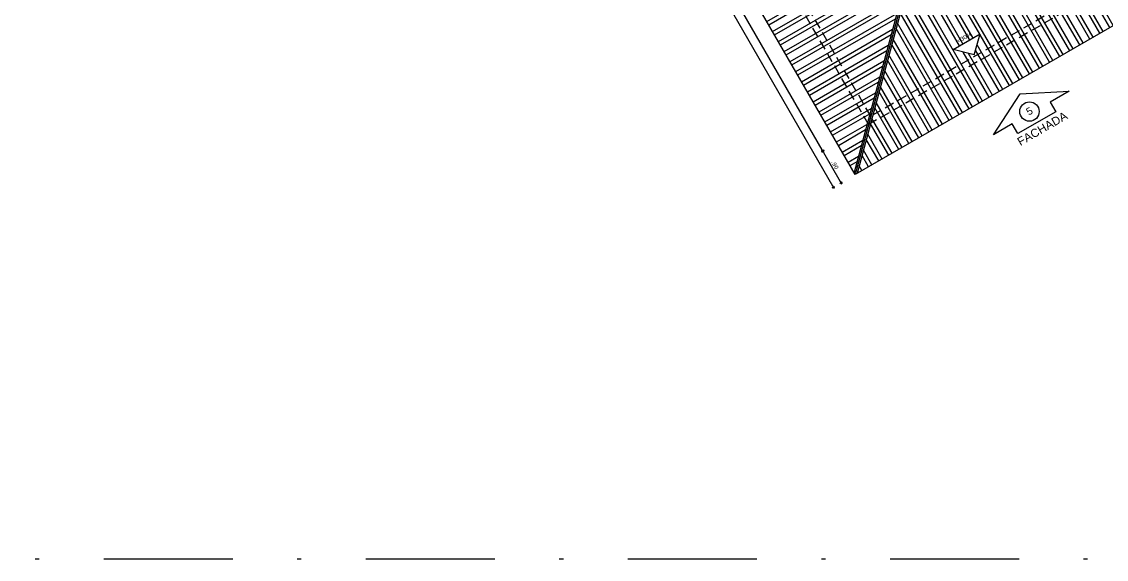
# Model space of a CAD drawing. Extents: x 249 to 354, y 55 to 132.
# Drawn here: x 283.98 to 310.67, y 54.53 to 67.77 of the extents above; entities that cross this region are included whole.
import ezdxf

# ---------------------------------------------------------------- set-up
doc = ezdxf.new("R2010")
doc.units = 0
doc.header["$LTSCALE"] = 0.005
doc.header["$PDMODE"] = 3
doc.linetypes.add('DASHDOT', pattern=[25.4, 12.7, -6.35, 0, -6.35])
doc.linetypes.add('HIDDEN', pattern=[9.525, 6.35, -3.175])
doc.layers.get('0').update_dxf_attribs({"linetype": 'CONTINUOUS'})
doc.layers.get('Defpoints').update_dxf_attribs({"linetype": 'CONTINUOUS'})
for name, color, linetype in [('02', 2, 'CONTINUOUS'), ('A-PISOS-NIVEL', 1, 'CONTINUOUS'), ('A-PROJCOBERTURA', 7, 'HIDDEN'), ('ARQ-CTA-1_075', 1, 'CONTINUOUS'), ('ARQ-SMB-1_100', 1, 'CONTINUOUS'), ('ARQ-TXT-1_050', 2, 'CONTINUOUS')]:
    doc.layers.add(name, color=color, linetype=linetype)
doc.styles.add('A20', font='arial.ttf', dxfattribs={"height": 0.2})
doc.styles.add('A26', font='arial.ttf', dxfattribs={"height": 0.26})
doc.styles.add('ESC-50-A20', font='arial.ttf', dxfattribs={"height": 0.1})
doc.styles.add('FNDE Text Cota 0075', font='verdana.ttf', dxfattribs={"height": 0.1})
doc.dimstyles.new('FNDE 1-075', dxfattribs={"dimscale": 2.5, "dimtxt": 0.1, "dimasz": 0.015, "dimexe": 0.15, "dimexo": 0.15, "dimgap": 0.015, "dimtad": 1, "dimzin": 4, "dimdsep": 46, "dimtxsty": 'FNDE Text Cota 0075', "dimblk": 'tic', "dimcen": 0.025, "dimdle": 0.15, "dimse1": 1, "dimse2": 1, "dimclrd": 251, "dimclre": 251, "dimclrt": 256, "dimaunit": 1, "dimadec": 3, "dimazin": 0, "dimtfac": 1, "dimtix": 1, "dimtmove": 2, "dimatfit": 3, "dimldrblk": 'DOTSMALL', "dimfxl": 0.15, "dimtvp": 1, "dimtolj": 1, "dimtzin": 0, "dimarcsym": 0})

# ---------------------------------------------------------------- blocks, each defined once
blk = doc.blocks.new('tic')
at = {"color": 251}
for p, q in [((-1, 0), (1, 0)), ((0, -1), (0, 1))]:
    blk.add_line(p, q, dxfattribs=at)
blk.add_line((-0.6, -0.6), (0.6, 0.6))
blk = doc.blocks.new('*D13')
at = {"layer": 'ARQ-CTA-1_075', "color": 251, "lineweight": -2, "transparency": 16777216}
blk.add_line((295.836, 78.195), (303.673, 64.62), dxfattribs=at)
at = {"layer": 'Defpoints', "color": 0, "transparency": 16777216}
for p in [(296.167, 78.429), (304.042, 64.789), (303.692, 64.587)]:
    blk.add_point(p, dxfattribs=at)
at = {"layer": 'ARQ-CTA-1_075', "color": 251, "lineweight": -2, "transparency": 16777216, "xscale": 0.0375, "yscale": 0.0375, "zscale": 0.0375}
for p, rotation in [((295.817, 78.227), 119.9999955986726), ((303.692, 64.587), 299.9999955986726)]:
    blk.add_blockref('tic', p, dxfattribs=dict(at, rotation=rotation))
at = {"layer": 'ARQ-CTA-1_075', "transparency": 16777216, "insert": (299.831, 71.452), "char_height": 0.1, "attachment_point": 5, "rotation": 300, "style": 'FNDE Text Cota 0075'}
blk.add_mtext('\\A1;15.75', dxfattribs=at)
blk = doc.blocks.new('_DotSmall')
at = {"color": 0, "linetype": 'ByBlock', "const_width": 0.5}
blk.add_lwpolyline([(-0.0625, 0, 1), (0.0625, 0, 1)], format="xyb", close=True, dxfattribs=at)
blk = doc.blocks.new('*D14')
at = {"layer": 'ARQ-CTA-1_075', "color": 251, "lineweight": -2, "transparency": 16777216}
blk.add_line((303.711, 64.555), (304.123, 63.84), dxfattribs=at)
at = {"layer": 'Defpoints', "color": 0, "transparency": 16777216}
for p in [(304.042, 64.789), (304.142, 63.808), (304.492, 64.01)]:
    blk.add_point(p, dxfattribs=at)
at = {"layer": 'ARQ-CTA-1_075', "color": 251, "lineweight": -2, "transparency": 16777216, "xscale": 0.0375, "yscale": 0.0375, "zscale": 0.0375}
for p, rotation in [((303.692, 64.587), 119.9999955986753), ((304.142, 63.808), 299.9999955986753)]:
    blk.add_blockref('tic', p, dxfattribs=dict(at, rotation=rotation))
at = {"layer": 'ARQ-CTA-1_075', "transparency": 16777216, "insert": (303.994, 64.242), "char_height": 0.1, "attachment_point": 5, "rotation": 300, "style": 'FNDE Text Cota 0075'}
blk.add_mtext('\\A1;.90', dxfattribs=at)
blk = doc.blocks.new('*D15')
at = {"layer": 'ARQ-CTA-1_075', "color": 251, "lineweight": -2, "transparency": 16777216}
blk.add_line((295.197, 78.865), (303.935, 63.732), dxfattribs=at)
at = {"layer": 'Defpoints', "color": 0, "transparency": 16777216}
for p in [(295.717, 79.209), (304.492, 64.01), (303.954, 63.699)]:
    blk.add_point(p, dxfattribs=at)
at = {"layer": 'ARQ-CTA-1_075', "color": 251, "lineweight": -2, "transparency": 16777216, "xscale": 0.0375, "yscale": 0.0375, "zscale": 0.0375}
for p, rotation in [((295.179, 78.898), 119.9999955986736), ((303.954, 63.699), 299.9999955986736)]:
    blk.add_blockref('tic', p, dxfattribs=dict(at, rotation=rotation))
at = {"layer": 'ARQ-CTA-1_075', "transparency": 16777216, "insert": (299.643, 71.343), "char_height": 0.1, "attachment_point": 5, "rotation": 300, "style": 'FNDE Text Cota 0075'}
blk.add_mtext('\\A1;17.55', dxfattribs=at)

msp = doc.modelspace()

# ---------------------------------------------------------------- hatches: boundary and pattern name
at = {"layer": 'A-PISOS-NIVEL'}
h = msp.add_hatch(dxfattribs=at)
h.set_pattern_fill('ANSI32', color=256, scale=0.03, angle=165, style=0)
h.set_pattern_definition([(210, (137.56273, 99.5827), (0.142875, -0.24746677), []), (210, (137.43262, 99.61757), (0.142875, -0.24746677), [])])
h.paths.add_polyline_path([(305.925, 76.528), (305.875, 76.615), (305.961, 76.665), (306.011, 76.578)], flags=16)
h.paths.add_polyline_path([(302.98, 74.649), (302.947, 74.63), (300.234, 71.386), (304.464, 64.059), (305.932, 69.537)])
h.paths.add_polyline_path([(302.957, 71.678), (303.343, 71.01), (302.829, 71.158)])
h.paths.add_polyline_path([(305.778, 77.982), (303.731, 75.541), (303.841, 74.937), (303.091, 75.291), (303.031, 75.256), (303.179, 74.907), (303.028, 74.726), (306.001, 69.577), (311.479, 68.109)])
h.paths.add_polyline_path([(305.732, 73.28), (306.246, 73.131), (306.117, 72.612)])
h = msp.add_hatch(dxfattribs=at)
h.set_pattern_fill('ANSI32', color=256, scale=0.03, angle=75, style=0)
h.set_pattern_definition([(120, (137.56273, 99.5827), (-0.24746677, -0.142875), []), (120, (137.5976, 99.71282), (-0.24746677, -0.142875), [])])
h.paths.add_polyline_path([(306.003, 69.493), (304.541, 64.038), (311.458, 68.032)])
h.paths.add_polyline_path([(306.9, 67.085), (307.568, 67.471), (307.419, 66.957)])

# ---------------------------------------------------------------- linework, layer by layer
at = {"linetype": 'DASHDOT', "ltscale": 50}
msp.add_lwpolyline([(249.047, 131.837), (353.673, 131.837), (353.673, 54.535), (249.047, 54.535)], close=True, dxfattribs=at)
at = {"layer": '02'}
for p, q in [((306.9, 67.085), (307.568, 67.471)), ((307.419, 66.957), (307.568, 67.471)), ((307.419, 66.957), (306.9, 67.085))]:
    msp.add_line(p, q, dxfattribs=at)
at = {"layer": 'A-PISOS-NIVEL', "color": 2}
for p, q in [((305.932, 69.537), (304.464, 64.059)), ((305.974, 69.542), (304.492, 64.01)), ((306.003, 69.493), (304.541, 64.038))]:
    msp.add_line(p, q, dxfattribs=at)
msp.add_lwpolyline([(305.778, 77.982), (311.507, 68.06), (304.492, 64.01), (300.234, 71.386)], dxfattribs=at)
at = {"layer": 'A-PROJCOBERTURA', "ltscale": 7.5}
for points in [[(305.163, 77.248), (310.277, 68.389), (304.821, 65.239), (300.848, 72.121)], [(305.06, 77.126), (310.073, 68.444), (304.876, 65.444), (300.951, 72.243)]]:
    msp.add_lwpolyline(points, dxfattribs=at)
at = {"layer": 'ARQ-SMB-1_100'}
msp.add_lwpolyline([(308.358, 65.254), (307.892, 64.983), (308.549, 65.999), (309.757, 66.065), (309.291, 65.794), (309.428, 65.557), (308.496, 65.016), (308.358, 65.254)], dxfattribs=at)
at = {"layer": 'ARQ-SMB-1_100', "color": 2}
msp.add_circle((308.78, 65.56), 0.239, dxfattribs=at)

# ---------------------------------------------------------------- texts
at = {"layer": 'A-PISOS-NIVEL', "color": 2, "style": 'A26', "text_generation_flag": 6, "width": 1.1}
msp.add_text('I=30%%%', height=0.1, rotation=210, dxfattribs=at).set_placement((306.996, 67.221))
at = {"layer": 'ARQ-TXT-1_050', "insert": (308.673, 65.614), "char_height": 0.18, "width": 0.12938, "attachment_point": 1, "rotation": 30.1137, "style": 'A20'}
msp.add_mtext('5', dxfattribs=at)
at = {"layer": 'ARQ-TXT-1_050', "insert": (308.001, 64.624), "char_height": 0.2048, "attachment_point": 1, "rotation": 30.1137, "style": 'ESC-50-A20'}
msp.add_mtext_dynamic_manual_height_columns('\\pi0.52273;FACHADA  ', width=2.38952, gutter_width=1, heights=[0], dxfattribs=at)

# ---------------------------------------------------------------- dimensions: what is measured, and where the dimension line sits
at = {"layer": 'ARQ-CTA-1_075'}
for p1, p2, distance, picture, middle in [((295.717, 79.209), (304.492, 64.01), -0.622, '*D15', (299.643, 71.343)), ((296.167, 78.429), (304.042, 64.789), -0.404, '*D13', (299.831, 71.452)), ((304.042, 64.789), (304.492, 64.01), -0.404, '*D14', (303.994, 64.242))]:
    dim = msp.add_aligned_dim(p1=p1, p2=p2, distance=distance, dimstyle='FNDE 1-075', dxfattribs=at)
    dim.commit()
    dim.dimension.update_dxf_attribs({"geometry": picture, "text_midpoint": middle})

doc.saveas('drawing.dxf')
